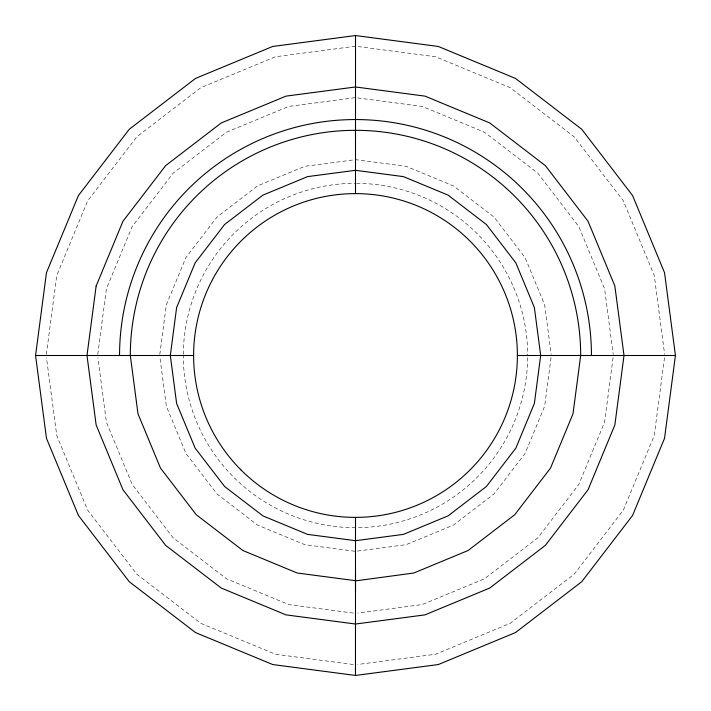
<?xml version="1.0" encoding="UTF-8"?>
<svg xmlns="http://www.w3.org/2000/svg" width="711" height="711" viewBox="0 0 711 711"><rect width="100%" height="100%" fill="white"/><g stroke="black" fill="none" stroke-linecap="round" stroke-linejoin="round"><path stroke-width="0.53" stroke-dasharray="3.56 2.67" d="M46.357 354.407L56.756 275.45L87.649 200.858L136.805 136.805L200.858 87.649L275.45 56.756L355.5 46.215L435.55 56.756L510.143 87.649L574.195 136.805L623.351 200.858L654.244 275.45L664.643 354.407M97.78 354.407L106.419 288.764L132.184 226.569L173.164 173.164L226.569 132.184L288.764 106.419L355.5 97.638L422.236 106.419L484.431 132.184L537.836 173.164L578.816 226.569L604.581 288.764L613.22 354.407M159.806 354.425L166.338 304.815L185.909 257.578L217.033 217.015L257.595 185.891L304.823 166.33L355.518 159.655L406.177 166.33L453.405 185.891L493.967 217.015L525.091 257.578L544.662 304.815L551.194 354.425M551.052 357.66L544.662 406.185L525.091 453.422L493.967 493.985L453.405 525.109L406.177 544.67L355.482 551.345L304.823 544.67L257.595 525.109L217.033 493.985L185.909 453.422L166.338 406.185L159.948 357.66M613.078 357.686L604.581 422.236L578.816 484.431L537.836 537.836L484.431 578.816L422.236 604.581L357.686 613.078M664.501 357.695L654.244 435.55L623.351 510.143L574.195 574.195L510.143 623.351L435.55 654.244L357.695 664.501M353.314 613.078L288.764 604.581L226.569 578.816L173.164 537.836L132.184 484.431L106.419 422.236L97.922 357.686M353.305 664.501L275.45 654.244L200.858 623.351L136.805 574.195L87.649 510.143L56.756 435.55L46.499 357.695M527.669 357.677A172.186 172.186 0 0 1 356.584 527.678M355.5 527.686A172.186 172.186 0 0 1 183.314 355.5M183.322 354.416A172.186 172.186 0 0 1 355.5 183.314M356.584 183.322A172.186 172.186 0 0 1 527.686 355.5"/><path stroke-width="1.07" d="M355.5 170.311L403.43 176.621L448.09 195.125L486.448 224.552L515.875 262.91L534.379 307.57L540.689 355.5L534.379 403.43L515.875 448.09L486.448 486.448L448.09 515.875L403.43 534.379L355.5 540.689L307.57 534.379L262.91 515.875L224.552 486.448L195.125 448.09L176.621 403.43L170.311 355.5L176.621 307.57L195.125 262.91L224.552 224.552L262.91 195.125L307.57 176.621L355.5 170.311L355.518 35.55L438.296 46.455L515.457 78.414L581.722 129.26L632.568 195.525L664.536 272.695L675.432 355.5L664.536 438.305L632.568 515.475L581.722 581.74L515.457 632.586L438.296 664.545L355.482 675.45L272.704 664.545L195.543 632.586L129.278 581.74L78.432 515.475L46.464 438.305L35.568 355.5L46.464 272.695L78.432 195.525L129.278 129.26L195.543 78.414L272.704 46.455L355.518 35.55M355.482 675.45L355.5 540.689M355.5 580.896L413.784 573.013L468.096 550.518L514.728 514.728L550.518 468.096L573.013 413.784L580.683 355.5A225.183 225.183 0 0 0 355.5 130.317A225.183 225.183 0 0 0 130.317 355.5L137.987 413.784L160.482 468.096L196.272 514.728L242.904 550.518L297.216 573.013L355.5 580.683L355.518 591.445M35.568 355.5L170.311 355.5M170.453 355.5L193.614 355.5M517.386 355.5L540.547 355.5M540.689 355.5L675.432 355.5M355.482 130.326L355.5 137.81M355.5 573.19L355.518 580.674M355.5 170.453L355.5 193.614M355.5 517.386L355.5 540.547M119.555 355.5A235.945 235.945 0 0 1 355.5 119.555A235.945 235.945 0 0 1 591.445 355.5M96.145 286L86.991 355.5L96.145 425L122.967 489.763L165.645 545.373L221.254 588.05L286.018 614.873L355.518 624.027L424.982 614.873L489.746 588.05L545.355 545.373L588.033 489.763L614.855 425L624.009 355.5L614.855 286L588.033 221.237L545.355 165.627L489.746 122.95L424.982 96.127L355.482 86.973L286.018 96.127L221.254 122.95L165.645 165.627L122.967 221.237L96.145 286M241.029 469.971A161.886 161.886 0 0 0 511.867 397.396A161.886 161.886 0 0 0 313.604 199.133A161.886 161.886 0 0 0 241.029 469.971"/></g></svg>
